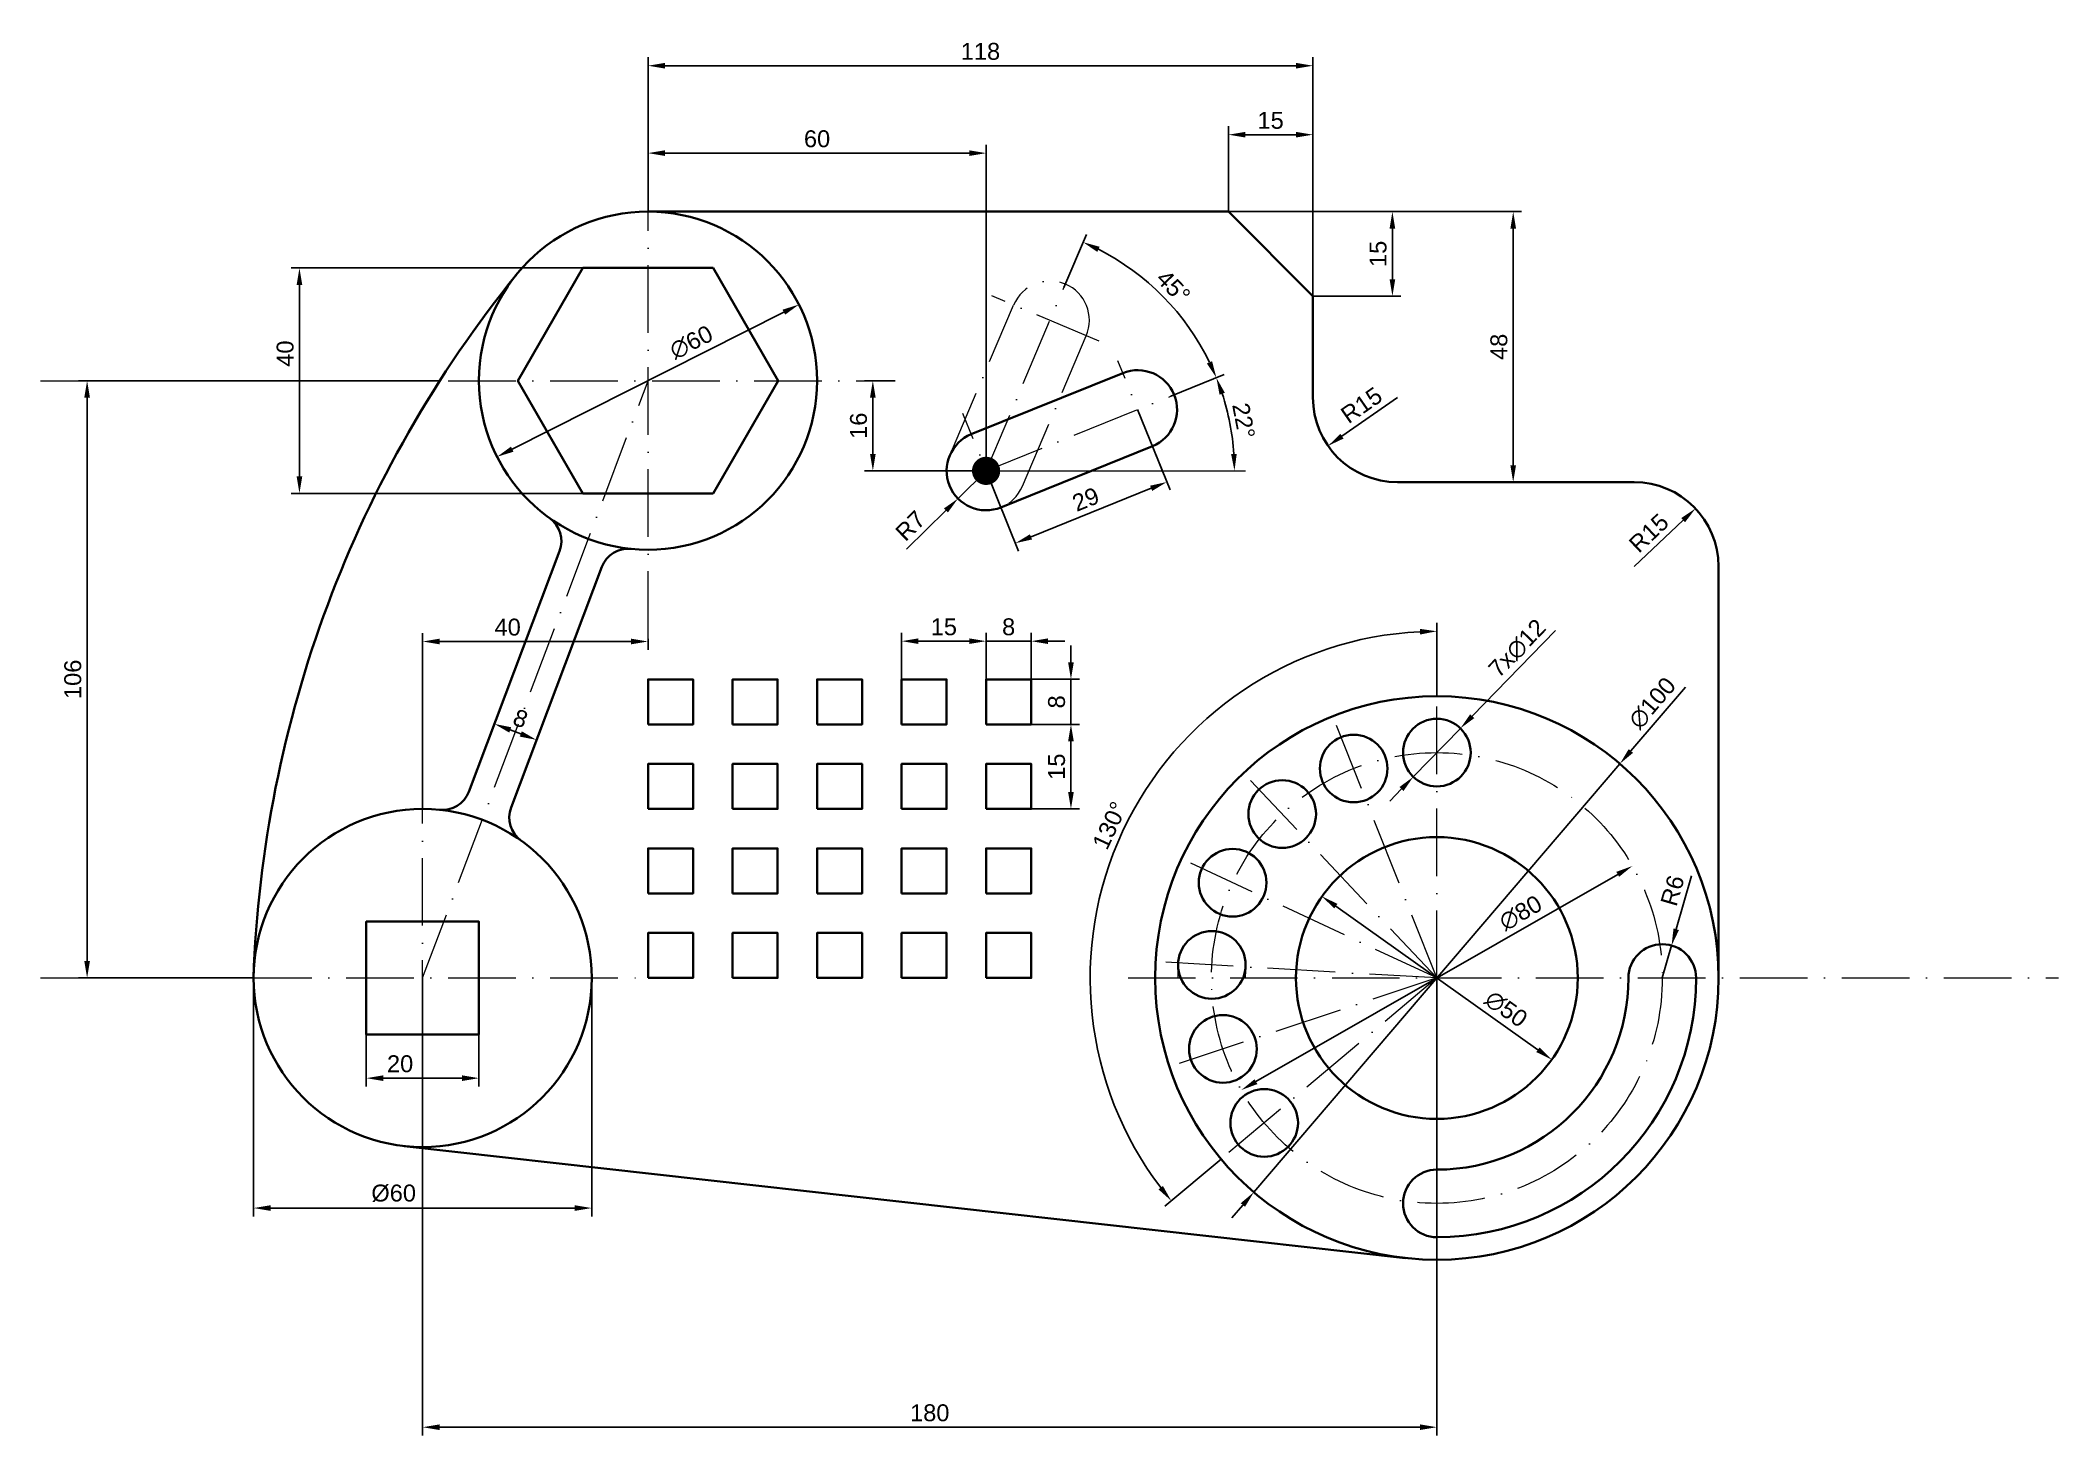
# Model space of a CAD drawing. Header units: millimetres. Extents: x 426 to 784, y 93 to 340.
import ezdxf

# ---------------------------------------------------------------- set-up
doc = ezdxf.new("R2010")
doc.units = ezdxf.units.MM
doc.linetypes.add('ACAD_ISO10W100', pattern=[18, 12, -3, 0, -3])
doc.layers.get('0').update_dxf_attribs({"lineweight": 35})
doc.layers.add('axe', color=7, linetype='ACAD_ISO10W100', lineweight=0)
doc.layers.add('cote', color=7, linetype='Continuous', lineweight=0)
doc.styles.get("Standard").update_dxf_attribs({"font": 'arial.ttf'})
doc.dimstyles.new('ISO-25', dxfattribs={"dimtxt": 3, "dimasz": 3, "dimexe": 1.5, "dimexo": 0, "dimgap": 1, "dimtad": 1, "dimzin": 12, "dimtxsty": 'Standard', "dimcen": 2, "dimazin": 3, "dimtfac": 1, "dimtmove": 0, "dimatfit": 1, "dimfxl": 1, "dimarcsym": 1})

# ---------------------------------------------------------------- blocks, each defined once
blk = doc.blocks.new('*U25')
blk.add_lwpolyline([(-4, -4), (4, -4), (4, 4), (-4, 4)], close=True)
blk = doc.blocks.new('*U26')
at = {"color": 0, "linetype": 'ByBlock', "lineweight": -2, "transparency": 16777216}
for p in [(0, 45), (15, 45), (30, 45), (45, 45), (60, 45), (0, 30), (15, 30), (30, 30), (45, 30), (60, 30), (0, 15), (15, 15), (30, 15), (45, 15), (60, 15), (0, 0), (15, 0), (30, 0), (45, 0), (60, 0)]:
    blk.add_blockref('*U25', p, dxfattribs=at)
blk = doc.blocks.new('*D27')
at = {"layer": 'cote', "color": 0, "lineweight": -2, "transparency": 16777216}
for p, q in [((577.5, 279.9), (572.01, 279.9)), ((573.51, 276.9), (573.51, 266.9)), ((593.61, 263.9), (572.01, 263.9))]:
    blk.add_line(p, q, dxfattribs=at)
at = {"layer": 'cote', "color": 0, "transparency": 16777216}
for points in [[(573.01, 276.9), (574.01, 276.9), (573.51, 279.9)], [(573.01, 266.9), (574.01, 266.9), (573.51, 263.9)]]:
    blk.add_solid(points, dxfattribs=at)
at = {"layer": 'Defpoints', "color": 0, "transparency": 16777216}
for p in [(577.5, 279.9), (573.51, 263.9), (593.61, 263.9)]:
    blk.add_point(p, dxfattribs=at)
at = {"layer": 'cote', "color": 0, "transparency": 16777216, "insert": (570.98, 271.9), "char_height": 3, "attachment_point": 5, "rotation": 90}
blk.add_mtext('16', dxfattribs=at)
blk = doc.blocks.new('*D28')
at = {"layer": 'cote', "color": 0, "lineweight": -2, "transparency": 16777216}
for p, q in [((533.61, 309.9), (533.61, 321.78)), ((590.61, 320.28), (536.61, 320.28)), ((593.61, 263.9), (593.61, 321.78))]:
    blk.add_line(p, q, dxfattribs=at)
at = {"layer": 'cote', "color": 0, "transparency": 16777216}
for points in [[(536.61, 320.78), (536.61, 319.78), (533.61, 320.28)], [(590.61, 320.78), (590.61, 319.78), (593.61, 320.28)]]:
    blk.add_solid(points, dxfattribs=at)
at = {"layer": 'Defpoints', "color": 0, "transparency": 16777216}
for p in [(533.61, 320.28), (533.61, 309.9), (593.61, 263.9)]:
    blk.add_point(p, dxfattribs=at)
at = {"layer": 'cote', "color": 0, "transparency": 16777216, "insert": (563.61, 322.81), "char_height": 3, "attachment_point": 5}
blk.add_mtext('60', dxfattribs=at)
blk = doc.blocks.new('*D29')
at = {"layer": 'cote', "color": 0, "lineweight": -2, "transparency": 16777216}
blk.add_line((626.39, 277.14), (635.87, 280.97), dxfattribs=at)
blk.add_arc((593.61, 263.9), 44.08, 3.9003, 18.0997, dxfattribs=at)
at = {"layer": 'cote', "color": 0, "transparency": 16777216}
for points in [[(635.04, 277.42), (635.98, 277.76), (634.48, 280.41)], [(638.09, 266.91), (637.09, 266.88), (637.69, 263.9)]]:
    blk.add_solid(points, dxfattribs=at)
at = {"layer": 'Defpoints', "color": 0, "transparency": 16777216}
for p in [(626.39, 277.14), (637.33, 269.52), (592.45, 263.43), (593.61, 263.9), (639.63, 263.9)]:
    blk.add_point(p, dxfattribs=at)
at = {"layer": 'cote', "color": 0, "transparency": 16777216, "insert": (639.34, 272.79), "char_height": 3, "attachment_point": 5, "rotation": 281}
blk.add_mtext('22°', dxfattribs=at)
blk = doc.blocks.new('*D30')
at = {"layer": 'cote', "color": 0, "lineweight": -2, "transparency": 16777216}
for p, q in [((607.42, 296.44), (611.42, 305.85)), ((626.39, 277.14), (635.87, 280.97))]:
    blk.add_line(p, q, dxfattribs=at)
blk.add_arc((593.61, 263.9), 44.08, 25.9003, 63.0997, dxfattribs=at)
at = {"layer": 'cote', "color": 0, "transparency": 16777216}
for points in [[(613.34, 302.75), (613.76, 303.66), (610.83, 304.47)], [(633.72, 283.35), (632.8, 282.95), (634.48, 280.41)]]:
    blk.add_solid(points, dxfattribs=at)
at = {"layer": 'Defpoints', "color": 0, "transparency": 16777216}
for p in [(607.42, 296.44), (628.81, 290.42), (626.39, 277.14), (593.61, 263.9)]:
    blk.add_point(p, dxfattribs=at)
at = {"layer": 'cote', "color": 0, "transparency": 16777216, "insert": (626.85, 296.56), "char_height": 3, "attachment_point": 5, "rotation": 314.5}
blk.add_mtext('45°', dxfattribs=at)
blk = doc.blocks.new('*D31')
at = {"layer": 'cote', "color": 0, "lineweight": -2, "transparency": 16777216}
for p, q in [((636.61, 309.9), (667.22, 309.9)), ((665.72, 306.9), (665.72, 297.9)), ((651.61, 294.9), (667.22, 294.9))]:
    blk.add_line(p, q, dxfattribs=at)
at = {"layer": 'cote', "color": 0, "transparency": 16777216}
for points in [[(665.22, 306.9), (666.22, 306.9), (665.72, 309.9)], [(665.22, 297.9), (666.22, 297.9), (665.72, 294.9)]]:
    blk.add_solid(points, dxfattribs=at)
at = {"layer": 'Defpoints', "color": 0, "transparency": 16777216}
for p in [(636.61, 309.9), (651.61, 294.9), (665.72, 294.9)]:
    blk.add_point(p, dxfattribs=at)
at = {"layer": 'cote', "color": 0, "transparency": 16777216, "insert": (663.19, 302.4), "char_height": 3, "attachment_point": 5, "rotation": 90}
blk.add_mtext('15', dxfattribs=at)
blk = doc.blocks.new('*D32')
at = {"layer": 'cote', "color": 0, "lineweight": -2, "transparency": 16777216}
for p, q in [((636.61, 309.9), (636.61, 325.05)), ((648.61, 323.55), (639.61, 323.55)), ((651.61, 294.9), (651.61, 325.05))]:
    blk.add_line(p, q, dxfattribs=at)
at = {"layer": 'cote', "color": 0, "transparency": 16777216}
for points in [[(639.61, 324.05), (639.61, 323.05), (636.61, 323.55)], [(648.61, 324.05), (648.61, 323.05), (651.61, 323.55)]]:
    blk.add_solid(points, dxfattribs=at)
at = {"layer": 'Defpoints', "color": 0, "transparency": 16777216}
for p in [(636.61, 323.55), (636.61, 309.9), (651.61, 294.9)]:
    blk.add_point(p, dxfattribs=at)
at = {"layer": 'cote', "color": 0, "transparency": 16777216, "insert": (644.11, 326.08), "char_height": 3, "attachment_point": 5}
blk.add_mtext('15', dxfattribs=at)
blk = doc.blocks.new('*D33')
at = {"layer": 'cote', "color": 0, "lineweight": -2, "transparency": 16777216}
for p, q in [((533.61, 309.9), (533.61, 337.29)), ((651.61, 309.9), (651.61, 337.29)), ((536.61, 335.79), (648.61, 335.79))]:
    blk.add_line(p, q, dxfattribs=at)
at = {"layer": 'cote', "color": 0, "transparency": 16777216}
for points in [[(536.61, 336.29), (536.61, 335.29), (533.61, 335.79)], [(648.61, 336.29), (648.61, 335.29), (651.61, 335.79)]]:
    blk.add_solid(points, dxfattribs=at)
at = {"layer": 'Defpoints', "color": 0, "transparency": 16777216}
for p in [(651.61, 335.79), (533.61, 309.9), (651.61, 309.9)]:
    blk.add_point(p, dxfattribs=at)
at = {"layer": 'cote', "color": 0, "transparency": 16777216, "insert": (592.61, 338.32), "char_height": 3, "attachment_point": 5}
blk.add_mtext('118', dxfattribs=at)
blk = doc.blocks.new('*D34')
at = {"layer": 'cote', "color": 0, "lineweight": -2, "transparency": 16777216}
for p, q in [((651.61, 309.9), (688.66, 309.9)), ((687.16, 306.9), (687.16, 264.9)), ((708.61, 261.9), (685.66, 261.9))]:
    blk.add_line(p, q, dxfattribs=at)
at = {"layer": 'cote', "color": 0, "transparency": 16777216}
for points in [[(686.66, 306.9), (687.66, 306.9), (687.16, 309.9)], [(686.66, 264.9), (687.66, 264.9), (687.16, 261.9)]]:
    blk.add_solid(points, dxfattribs=at)
at = {"layer": 'Defpoints', "color": 0, "transparency": 16777216}
for p in [(651.61, 309.9), (687.16, 261.9), (708.61, 261.9)]:
    blk.add_point(p, dxfattribs=at)
at = {"layer": 'cote', "color": 0, "transparency": 16777216, "insert": (684.63, 285.9), "char_height": 3, "attachment_point": 5, "rotation": 90}
blk.add_mtext('48', dxfattribs=at)
blk = doc.blocks.new('*D35')
at = {"layer": 'cote', "color": 0, "lineweight": -2, "transparency": 16777216}
blk.add_line((666.61, 276.9), (656.76, 270.04), dxfattribs=at)
at = {"layer": 'cote', "color": 0, "transparency": 16777216}
blk.add_solid([(656.48, 270.45), (657.05, 269.63), (654.3, 268.33)], dxfattribs=at)
at = {"layer": 'Defpoints', "color": 0, "transparency": 16777216}
for p in [(666.61, 276.9), (654.3, 268.33)]:
    blk.add_point(p, dxfattribs=at)
at = {"layer": 'cote', "color": 0, "transparency": 16777216, "insert": (660.24, 275.55), "char_height": 3, "attachment_point": 5, "rotation": 34.838}
blk.add_mtext('R15', dxfattribs=at)
blk = doc.blocks.new('*D36')
at = {"layer": 'cote', "color": 0, "lineweight": -2, "transparency": 16777216}
blk.add_line((708.61, 246.9), (717.33, 255.15), dxfattribs=at)
at = {"layer": 'cote', "color": 0, "transparency": 16777216}
blk.add_solid([(716.98, 255.51), (717.67, 254.78), (719.5, 257.21)], dxfattribs=at)
at = {"layer": 'Defpoints', "color": 0, "transparency": 16777216}
for p in [(719.5, 257.21), (708.61, 246.9)]:
    blk.add_point(p, dxfattribs=at)
at = {"layer": 'cote', "color": 0, "transparency": 16777216, "insert": (711.23, 252.86), "char_height": 3, "attachment_point": 5, "rotation": 43.4278}
blk.add_mtext('R15', dxfattribs=at)
blk = doc.blocks.new('*D37')
at = {"layer": 'cote', "color": 0, "lineweight": -2, "transparency": 16777216}
for p, q in [((716.09, 182.55), (718.81, 192)), ((713.61, 173.9), (715.27, 179.66))]:
    blk.add_line(p, q, dxfattribs=at)
at = {"layer": 'cote', "color": 0, "transparency": 16777216}
blk.add_solid([(715.61, 182.69), (716.58, 182.41), (715.27, 179.66)], dxfattribs=at)
at = {"layer": 'Defpoints', "color": 0, "transparency": 16777216}
for p in [(715.27, 179.66), (713.61, 173.9)]:
    blk.add_point(p, dxfattribs=at)
at = {"layer": 'cote', "color": 0, "transparency": 16777216, "insert": (715.43, 189.41), "char_height": 3, "attachment_point": 5, "rotation": 73.9767}
blk.add_mtext('R6', dxfattribs=at)
blk = doc.blocks.new('*D38')
at = {"layer": 'cote', "color": 0, "lineweight": -2, "transparency": 16777216}
blk.add_line((655.68, 186.64), (691.55, 161.16), dxfattribs=at)
at = {"layer": 'cote', "color": 0, "transparency": 16777216}
for points in [[(655.97, 187.05), (655.39, 186.23), (653.23, 188.38)], [(691.83, 161.56), (691.26, 160.75), (693.99, 159.42)]]:
    blk.add_solid(points, dxfattribs=at)
at = {"layer": 'Defpoints', "color": 0, "transparency": 16777216}
for p in [(653.23, 188.38), (693.99, 159.42)]:
    blk.add_point(p, dxfattribs=at)
at = {"layer": 'cote', "color": 0, "transparency": 16777216, "insert": (685.9, 168.38), "char_height": 3, "attachment_point": 5, "rotation": 324.6082}
blk.add_mtext('∅50', dxfattribs=at)
blk = doc.blocks.new('*D39')
at = {"layer": 'cote', "color": 0, "lineweight": -2, "transparency": 16777216}
blk.add_line((641.51, 155.5), (705.71, 192.29), dxfattribs=at)
at = {"layer": 'cote', "color": 0, "transparency": 16777216}
for points in [[(705.46, 192.73), (705.96, 191.86), (708.32, 193.78)], [(641.26, 155.93), (641.76, 155.07), (638.9, 154.01)]]:
    blk.add_solid(points, dxfattribs=at)
at = {"layer": 'Defpoints', "color": 0, "transparency": 16777216}
for p in [(708.32, 193.78), (638.9, 154.01)]:
    blk.add_point(p, dxfattribs=at)
at = {"layer": 'cote', "color": 0, "transparency": 16777216, "insert": (688.48, 185.43), "char_height": 3, "attachment_point": 5, "rotation": 29.8142}
blk.add_mtext('∅80', dxfattribs=at)
blk = doc.blocks.new('*D40')
at = {"layer": 'cote', "color": 0, "lineweight": -2, "transparency": 16777216}
for p, q in [((708.04, 214.19), (717.71, 225.5)), ((641.13, 135.89), (706.09, 211.91)), ((639.18, 133.61), (637.23, 131.33))]:
    blk.add_line(p, q, dxfattribs=at)
at = {"layer": 'cote', "color": 0, "transparency": 16777216}
for points in [[(707.66, 214.51), (708.42, 213.86), (706.09, 211.91)], [(638.8, 133.93), (639.56, 133.28), (641.13, 135.89)]]:
    blk.add_solid(points, dxfattribs=at)
at = {"layer": 'Defpoints', "color": 0, "transparency": 16777216}
for p in [(706.09, 211.91), (641.13, 135.89)]:
    blk.add_point(p, dxfattribs=at)
at = {"layer": 'cote', "color": 0, "transparency": 16777216, "insert": (711.86, 222.68), "char_height": 3, "attachment_point": 5, "rotation": 49.4829}
blk.add_mtext('∅100', dxfattribs=at)
blk = doc.blocks.new('*D41')
at = {"layer": 'cote', "color": 0, "lineweight": -2, "transparency": 16777216}
for p, q in [((679.88, 220.36), (694.64, 235.57)), ((669.43, 209.59), (677.79, 218.2)), ((667.34, 207.44), (665.25, 205.28))]:
    blk.add_line(p, q, dxfattribs=at)
at = {"layer": 'cote', "color": 0, "transparency": 16777216}
for points in [[(679.52, 220.7), (680.24, 220.01), (677.79, 218.2)], [(666.98, 207.79), (667.7, 207.09), (669.43, 209.59)]]:
    blk.add_solid(points, dxfattribs=at)
at = {"layer": 'Defpoints', "color": 0, "transparency": 16777216}
for p in [(677.79, 218.2), (669.43, 209.59)]:
    blk.add_point(p, dxfattribs=at)
at = {"layer": 'cote', "color": 0, "transparency": 16777216, "insert": (687.91, 232.39), "char_height": 3, "attachment_point": 5, "rotation": 45.8673}
blk.add_mtext('7x∅12', dxfattribs=at)
blk = doc.blocks.new('*D42')
at = {"layer": 'cote', "color": 0, "lineweight": -2, "transparency": 16777216}
for p, q in [((673.61, 223.9), (673.61, 236.93)), ((635.31, 141.76), (625.33, 133.38))]:
    blk.add_line(p, q, dxfattribs=at)
blk.add_arc((673.61, 173.9), 61.53, 92.7938, 217.2062, dxfattribs=at)
at = {"layer": 'cote', "color": 0, "transparency": 16777216}
for points in [[(670.6, 235.85), (670.62, 234.85), (673.61, 235.43)], [(624.99, 137), (624.21, 136.38), (626.48, 134.35)]]:
    blk.add_solid(points, dxfattribs=at)
at = {"layer": 'Defpoints', "color": 0, "transparency": 16777216}
for p in [(673.61, 223.9), (631.39, 218.65), (673.61, 173.9), (673.61, 173.9), (635.31, 141.76)]:
    blk.add_point(p, dxfattribs=at)
at = {"layer": 'cote', "color": 0, "transparency": 16777216, "insert": (615.55, 200.97), "char_height": 3, "attachment_point": 5, "rotation": 65}
blk.add_mtext('130°', dxfattribs=at)
blk = doc.blocks.new('*D43')
at = {"layer": 'cote', "color": 0, "lineweight": -2, "transparency": 16777216}
for p, q in [((578.61, 226.9), (578.61, 235.17)), ((581.61, 233.67), (590.61, 233.67)), ((593.61, 226.9), (593.61, 235.17))]:
    blk.add_line(p, q, dxfattribs=at)
at = {"layer": 'cote', "color": 0, "transparency": 16777216}
for points in [[(581.61, 234.17), (581.61, 233.17), (578.61, 233.67)], [(590.61, 234.17), (590.61, 233.17), (593.61, 233.67)]]:
    blk.add_solid(points, dxfattribs=at)
at = {"layer": 'Defpoints', "color": 0, "transparency": 16777216}
for p in [(593.61, 233.67), (578.61, 226.9), (593.61, 226.9)]:
    blk.add_point(p, dxfattribs=at)
at = {"layer": 'cote', "color": 0, "transparency": 16777216, "insert": (586.11, 236.2), "char_height": 3, "attachment_point": 5}
blk.add_mtext('15', dxfattribs=at)
blk = doc.blocks.new('*D44')
at = {"layer": 'cote', "color": 0, "lineweight": -2, "transparency": 16777216}
for p, q in [((590.61, 233.67), (587.61, 233.67)), ((593.61, 233.67), (593.61, 235.17)), ((593.61, 233.67), (601.61, 233.67)), ((601.61, 226.9), (601.61, 235.17)), ((604.61, 233.67), (607.61, 233.67))]:
    blk.add_line(p, q, dxfattribs=at)
at = {"layer": 'cote', "color": 0, "transparency": 16777216}
for points in [[(590.61, 234.17), (590.61, 233.17), (593.61, 233.67)], [(604.61, 234.17), (604.61, 233.17), (601.61, 233.67)]]:
    blk.add_solid(points, dxfattribs=at)
at = {"layer": 'Defpoints', "color": 0, "transparency": 16777216}
for p in [(593.61, 233.67), (601.61, 233.67), (601.61, 226.9)]:
    blk.add_point(p, dxfattribs=at)
at = {"layer": 'cote', "color": 0, "transparency": 16777216, "insert": (597.61, 236.2), "char_height": 3, "attachment_point": 5}
blk.add_mtext('8', dxfattribs=at)
blk = doc.blocks.new('*D45')
at = {"layer": 'cote', "color": 0, "lineweight": -2, "transparency": 16777216}
for p, q in [((601.61, 218.9), (610.17, 218.9)), ((608.67, 206.9), (608.67, 215.9)), ((601.61, 203.9), (610.17, 203.9))]:
    blk.add_line(p, q, dxfattribs=at)
at = {"layer": 'cote', "color": 0, "transparency": 16777216}
for points in [[(608.17, 215.9), (609.17, 215.9), (608.67, 218.9)], [(608.17, 206.9), (609.17, 206.9), (608.67, 203.9)]]:
    blk.add_solid(points, dxfattribs=at)
at = {"layer": 'Defpoints', "color": 0, "transparency": 16777216}
for p in [(601.61, 218.9), (608.67, 218.9), (601.61, 203.9)]:
    blk.add_point(p, dxfattribs=at)
at = {"layer": 'cote', "color": 0, "transparency": 16777216, "insert": (606.13, 211.4), "char_height": 3, "attachment_point": 5, "rotation": 90}
blk.add_mtext('15', dxfattribs=at)
blk = doc.blocks.new('*D46')
at = {"layer": 'cote', "color": 0, "lineweight": -2, "transparency": 16777216}
for p, q in [((608.67, 229.9), (608.67, 232.9)), ((601.61, 226.9), (610.17, 226.9)), ((608.67, 218.9), (608.67, 226.9)), ((608.67, 218.9), (610.17, 218.9)), ((608.67, 215.9), (608.67, 212.9))]:
    blk.add_line(p, q, dxfattribs=at)
at = {"layer": 'cote', "color": 0, "transparency": 16777216}
for points in [[(608.17, 229.9), (609.17, 229.9), (608.67, 226.9)], [(608.17, 215.9), (609.17, 215.9), (608.67, 218.9)]]:
    blk.add_solid(points, dxfattribs=at)
at = {"layer": 'Defpoints', "color": 0, "transparency": 16777216}
for p in [(601.61, 226.9), (608.67, 226.9), (608.67, 218.9)]:
    blk.add_point(p, dxfattribs=at)
at = {"layer": 'cote', "color": 0, "transparency": 16777216, "insert": (606.13, 222.9), "char_height": 3, "attachment_point": 5, "rotation": 90}
blk.add_mtext('8', dxfattribs=at)
blk = doc.blocks.new('*D47')
at = {"layer": 'cote', "color": 0, "lineweight": -2, "transparency": 16777216}
for p, q in [((493.61, 173.9), (493.61, 92.68)), ((673.61, 173.9), (673.61, 92.68)), ((496.61, 94.18), (670.61, 94.18))]:
    blk.add_line(p, q, dxfattribs=at)
at = {"layer": 'cote', "color": 0, "transparency": 16777216}
for points in [[(496.61, 94.68), (496.61, 93.68), (493.61, 94.18)], [(670.61, 94.68), (670.61, 93.68), (673.61, 94.18)]]:
    blk.add_solid(points, dxfattribs=at)
at = {"layer": 'Defpoints', "color": 0, "transparency": 16777216}
for p in [(493.61, 173.9), (673.61, 173.9), (673.61, 94.18)]:
    blk.add_point(p, dxfattribs=at)
at = {"layer": 'cote', "color": 0, "transparency": 16777216, "insert": (583.61, 96.72), "char_height": 3, "attachment_point": 5}
blk.add_mtext('180', dxfattribs=at)
blk = doc.blocks.new('*D48')
at = {"layer": 'cote', "color": 0, "lineweight": -2, "transparency": 16777216}
for p, q in [((463.61, 173.9), (463.61, 131.57)), ((523.61, 173.9), (523.61, 131.57)), ((466.61, 133.07), (520.61, 133.07))]:
    blk.add_line(p, q, dxfattribs=at)
at = {"layer": 'cote', "color": 0, "transparency": 16777216}
for points in [[(466.61, 133.57), (466.61, 132.57), (463.61, 133.07)], [(520.61, 133.57), (520.61, 132.57), (523.61, 133.07)]]:
    blk.add_solid(points, dxfattribs=at)
at = {"layer": 'Defpoints', "color": 0, "transparency": 16777216}
for p in [(463.61, 173.9), (523.61, 173.9), (523.61, 133.07)]:
    blk.add_point(p, dxfattribs=at)
at = {"layer": 'cote', "color": 0, "transparency": 16777216, "insert": (488.47, 135.68), "char_height": 3, "attachment_point": 5}
blk.add_mtext('%%C60', dxfattribs=at)
blk = doc.blocks.new('*D49')
at = {"layer": 'cote', "color": 0, "lineweight": -2, "transparency": 16777216}
for p, q in [((483.61, 163.9), (483.61, 154.62)), ((503.61, 163.9), (503.61, 154.62)), ((486.61, 156.12), (500.61, 156.12))]:
    blk.add_line(p, q, dxfattribs=at)
at = {"layer": 'cote', "color": 0, "transparency": 16777216}
for points in [[(486.61, 156.62), (486.61, 155.62), (483.61, 156.12)], [(500.61, 156.62), (500.61, 155.62), (503.61, 156.12)]]:
    blk.add_solid(points, dxfattribs=at)
at = {"layer": 'Defpoints', "color": 0, "transparency": 16777216}
for p in [(483.61, 163.9), (503.61, 163.9), (503.61, 156.12)]:
    blk.add_point(p, dxfattribs=at)
at = {"layer": 'cote', "color": 0, "transparency": 16777216, "insert": (489.61, 158.66), "char_height": 3, "attachment_point": 5}
blk.add_mtext('20', dxfattribs=at)
blk = doc.blocks.new('*D50')
at = {"layer": 'cote', "color": 0, "lineweight": -2, "transparency": 16777216}
for p, q in [((501.81, 206.95), (506.88, 220.38)), ((509.15, 217.92), (511.02, 217.21)), ((509.29, 204.13), (514.36, 217.56))]:
    blk.add_line(p, q, dxfattribs=at)
at = {"layer": 'cote', "color": 0, "transparency": 16777216}
for points in [[(509.33, 218.39), (508.98, 217.45), (506.35, 218.98)], [(511.2, 217.68), (510.85, 216.74), (513.83, 216.15)]]:
    blk.add_solid(points, dxfattribs=at)
at = {"layer": 'Defpoints', "color": 0, "transparency": 16777216}
for p in [(513.83, 216.15), (501.81, 206.95), (509.29, 204.13)]:
    blk.add_point(p, dxfattribs=at)
at = {"layer": 'cote', "color": 0, "transparency": 16777216, "insert": (510.98, 219.93), "char_height": 3, "attachment_point": 5, "rotation": 339.3256}
blk.add_mtext('8', dxfattribs=at)
blk = doc.blocks.new('*D51')
at = {"layer": 'cote', "color": 0, "lineweight": -2, "transparency": 16777216}
for p, q in [((493.61, 203.9), (493.61, 235.11)), ((496.61, 233.61), (530.61, 233.61)), ((533.61, 234.11), (533.61, 232.11))]:
    blk.add_line(p, q, dxfattribs=at)
at = {"layer": 'cote', "color": 0, "transparency": 16777216}
for points in [[(496.61, 234.11), (496.61, 233.11), (493.61, 233.61)], [(530.61, 234.11), (530.61, 233.11), (533.61, 233.61)]]:
    blk.add_solid(points, dxfattribs=at)
at = {"layer": 'Defpoints', "color": 0, "transparency": 16777216}
for p in [(533.61, 234.11), (533.61, 233.61), (493.61, 203.9)]:
    blk.add_point(p, dxfattribs=at)
at = {"layer": 'cote', "color": 0, "transparency": 16777216, "insert": (508.7, 236.15), "char_height": 3, "attachment_point": 5}
blk.add_mtext('40', dxfattribs=at)
blk = doc.blocks.new('*D53')
at = {"layer": 'cote', "color": 0, "lineweight": -2, "transparency": 16777216}
blk.add_line((509.5, 267.74), (557.72, 292.05), dxfattribs=at)
at = {"layer": 'cote', "color": 0, "transparency": 16777216}
for points in [[(557.49, 292.5), (557.94, 291.61), (560.4, 293.41)], [(509.28, 268.19), (509.73, 267.29), (506.82, 266.39)]]:
    blk.add_solid(points, dxfattribs=at)
at = {"layer": 'Defpoints', "color": 0, "transparency": 16777216}
for p in [(560.4, 293.41), (506.82, 266.39)]:
    blk.add_point(p, dxfattribs=at)
at = {"layer": 'cote', "color": 0, "transparency": 16777216, "insert": (541.29, 286.7), "char_height": 3, "attachment_point": 5, "rotation": 26.7614}
blk.add_mtext('∅60', dxfattribs=at)
blk = doc.blocks.new('*D54')
at = {"layer": 'cote', "color": 0, "lineweight": -2, "transparency": 16777216}
for p, q in [((522.06, 299.9), (470.25, 299.9)), ((471.75, 296.9), (471.75, 262.9)), ((522.06, 259.9), (470.25, 259.9))]:
    blk.add_line(p, q, dxfattribs=at)
at = {"layer": 'cote', "color": 0, "transparency": 16777216}
for points in [[(471.25, 296.9), (472.25, 296.9), (471.75, 299.9)], [(471.25, 262.9), (472.25, 262.9), (471.75, 259.9)]]:
    blk.add_solid(points, dxfattribs=at)
at = {"layer": 'Defpoints', "color": 0, "transparency": 16777216}
for p in [(522.06, 299.9), (471.75, 259.9), (522.06, 259.9)]:
    blk.add_point(p, dxfattribs=at)
at = {"layer": 'cote', "color": 0, "transparency": 16777216, "insert": (469.22, 284.7), "char_height": 3, "attachment_point": 5, "rotation": 90}
blk.add_mtext('40', dxfattribs=at)
blk = doc.blocks.new('*D55')
at = {"layer": 'cote', "color": 0, "lineweight": -2, "transparency": 16777216}
for p, q in [((496.66, 279.9), (432.56, 279.9)), ((434.06, 176.9), (434.06, 276.9)), ((463.61, 173.9), (432.56, 173.9))]:
    blk.add_line(p, q, dxfattribs=at)
at = {"layer": 'cote', "color": 0, "transparency": 16777216}
for points in [[(433.56, 276.9), (434.56, 276.9), (434.06, 279.9)], [(433.56, 176.9), (434.56, 176.9), (434.06, 173.9)]]:
    blk.add_solid(points, dxfattribs=at)
at = {"layer": 'Defpoints', "color": 0, "transparency": 16777216}
for p in [(434.06, 279.9), (496.66, 279.9), (463.61, 173.9)]:
    blk.add_point(p, dxfattribs=at)
at = {"layer": 'cote', "color": 0, "transparency": 16777216, "insert": (431.53, 226.9), "char_height": 3, "attachment_point": 5, "rotation": 90}
blk.add_mtext('106', dxfattribs=at)
blk = doc.blocks.new('*D56')
at = {"layer": 'cote', "color": 0, "lineweight": -2, "transparency": 16777216}
for p, q in [((620.5, 274.76), (626.25, 260.53)), ((593.61, 263.9), (599.36, 249.67)), ((601.58, 252.18), (622.91, 260.8))]:
    blk.add_line(p, q, dxfattribs=at)
at = {"layer": 'cote', "color": 0, "transparency": 16777216}
for points in [[(622.72, 261.26), (623.09, 260.33), (625.69, 261.92)], [(601.39, 252.64), (601.77, 251.72), (598.8, 251.06)]]:
    blk.add_solid(points, dxfattribs=at)
at = {"layer": 'Defpoints', "color": 0, "transparency": 16777216}
for p in [(620.5, 274.76), (593.61, 263.9), (625.69, 261.92)]:
    blk.add_point(p, dxfattribs=at)
at = {"layer": 'cote', "color": 0, "transparency": 16777216, "insert": (611.29, 258.84), "char_height": 3, "attachment_point": 5, "rotation": 22}
blk.add_mtext('29', dxfattribs=at)
blk = doc.blocks.new('*D57')
at = {"layer": 'cote', "color": 0, "lineweight": -2, "transparency": 16777216}
for p, q in [((593.61, 263.9), (588.63, 258.98)), ((586.49, 256.88), (579.49, 249.97))]:
    blk.add_line(p, q, dxfattribs=at)
at = {"layer": 'cote', "color": 0, "transparency": 16777216}
blk.add_solid([(586.14, 257.23), (586.84, 256.52), (588.63, 258.98)], dxfattribs=at)
at = {"layer": 'Defpoints', "color": 0, "transparency": 16777216}
for p in [(593.61, 263.9), (588.63, 258.98)]:
    blk.add_point(p, dxfattribs=at)
at = {"layer": 'cote', "color": 0, "transparency": 16777216, "insert": (580.17, 254.15), "char_height": 3, "attachment_point": 5, "rotation": 44.6024}
blk.add_mtext('R7', dxfattribs=at)

msp = doc.modelspace()

# ---------------------------------------------------------------- linework, layer by layer
for p, q in [((533.611, 309.897), (636.611, 309.897)), ((636.611, 309.897), (651.611, 294.897)), ((651.611, 294.897), (651.611, 276.897)), ((590.988, 270.387), (617.877, 281.251)), ((596.233, 257.407), (623.121, 268.27)), ((666.611, 261.897), (708.611, 261.897)), ((501.81, 206.954), (517.927, 249.664)), ((509.295, 204.13), (525.412, 246.84)), ((723.611, 246.897), (723.611, 231.897)), ((723.611, 231.897), (723.611, 173.897)), ((668.055, 124.207), (490.327, 144.077))]:
    msp.add_line(p, q)
for points in [[(522.064, 299.897), (510.517, 279.897), (522.064, 259.897), (545.158, 259.897), (556.705, 279.897), (545.158, 299.897)], [(483.611, 163.897), (503.611, 163.897), (503.611, 183.897), (483.611, 183.897)]]:
    msp.add_lwpolyline(points, close=True)
for centre, radius in [((533.611, 279.897), 30), ((673.611, 173.897), 50), ((673.611, 213.897), 6), ((658.842, 211.071), 6), ((646.161, 202.992), 6), ((493.611, 173.897), 30), ((673.611, 173.897), 25), ((637.358, 190.802), 6), ((633.678, 176.223), 6), ((635.641, 161.315), 6), ((642.969, 148.186), 6)]:
    msp.add_circle(centre, radius)
for centre, radius, start, end in [((673.462, 166.576), 210, 140.98219, 178.00211), ((620.499, 274.761), 7, 292, 112), ((666.611, 276.897), 15, 180, 270), ((593.611, 263.897), 7, 112, 292), ((708.611, 246.897), 15, 0, 90), ((513.249, 251.43), 5, 339.32558, 54.42498), ((530.09, 245.075), 5, 84.22617, 159.32558), ((497.132, 208.72), 5, 264.22617, 339.32558), ((513.973, 202.365), 5, 159.32558, 234.42498), ((713.611, 173.897), 6, 0, 180), ((673.611, 173.897), 34, 270, 0), ((673.611, 173.897), 46, 270, 0), ((673.611, 133.897), 6, 90, 270)]:
    msp.add_arc(centre, radius, start, end)
at = {"layer": 'axe'}
for p, q in [((533.611, 234.106), (533.611, 315.589)), ((593.122, 262.747), (607.423, 296.436)), ((613.667, 286.888), (594.652, 294.96)), ((587.167, 266.632), (598.498, 293.327)), ((600.054, 261.162), (611.385, 287.857)), ((625.043, 263.514), (616.992, 283.441)), ((425.766, 279.897), (577.5, 279.897)), ((493.611, 173.897), (533.611, 279.897)), ((592.452, 263.429), (626.386, 277.139)), ((598.093, 252.802), (589.509, 274.05)), ((594.761, 263.409), (592.46, 264.386)), ((673.611, 173.897), (673.611, 223.897)), ((673.611, 173.897), (655.15, 220.365)), ((673.611, 173.897), (639.299, 210.266)), ((493.611, 92.685), (493.611, 203.897)), ((673.611, 173.897), (628.295, 195.028)), ((673.611, 173.897), (623.695, 176.804)), ((425.766, 173.897), (533.611, 173.897)), ((618.803, 173.897), (783.96, 173.897)), ((673.611, 173.897), (626.149, 158.17)), ((673.611, 173.897), (635.308, 141.758))]:
    msp.add_line(p, q, dxfattribs=at)
at = {"layer": 'axe', "const_width": 2.5}
for points in [[(592.452, 263.429, 1), (594.77, 264.365, 1)], [(593.122, 262.747, 1), (594.099, 265.048, 1)]]:
    msp.add_lwpolyline(points, format="xyb", close=True, dxfattribs=at)
at = {"layer": 'axe'}
msp.add_circle((673.611, 173.897), 40, dxfattribs=at)
for centre, radius, start, end in [((604.942, 290.592), 7, 337, 157), ((593.611, 263.897), 7, 157, 337), ((673.611, 173.897), 46, 176.66667, 180), ((673.611, 173.897), 34, 176.66667, 180), ((673.611, 173.897), 34, 176.66667, 180), ((673.611, 173.897), 34, 270, 0)]:
    msp.add_arc(centre, radius, start, end, dxfattribs=at)
at = {"layer": 'cote'}
msp.add_line((593.611, 263.897), (639.627, 263.897), dxfattribs=at)

# ---------------------------------------------------------------- block references
msp.add_blockref('*U26', (537.611, 177.897))

# ---------------------------------------------------------------- dimensions: what is measured, and where the dimension line sits
for base, p1, p2, picture, middle in [((651.611, 335.79), (533.611, 309.897), (651.611, 309.897), '*D33', (592.611, 338.322)), ((636.611, 323.549), (651.611, 294.897), (636.611, 309.897), '*D32', (644.111, 326.081)), ((533.611, 320.277), (593.611, 263.897), (533.611, 309.897), '*D28', (563.611, 322.809)), ((593.611, 233.666), (578.611, 226.897), (593.611, 226.897), '*D43', (586.111, 236.198)), ((601.611, 233.666), (593.611, 233.666), (601.611, 226.897), '*D44', (597.611, 236.198)), ((673.611, 94.185), (493.611, 173.897), (673.611, 173.897), '*D47', (583.611, 96.717))]:
    dim = msp.add_linear_dim(base=base, p1=p1, p2=p2, dimstyle='ISO-25', dxfattribs=at)
    dim.commit()
    dim.dimension.update_dxf_attribs({"geometry": picture, "text_midpoint": middle})
for base, p1, p2, picture, middle in [((665.717, 294.897), (636.611, 309.897), (651.611, 294.897), '*D31', (663.186, 302.397)), ((687.157, 261.897), (651.611, 309.897), (708.611, 261.897), '*D34', (684.626, 285.897)), ((434.063, 279.897), (463.611, 173.897), (496.661, 279.897), '*D55', (431.531, 226.897)), ((573.507, 263.897), (577.5, 279.897), (593.611, 263.897), '*D27', (570.976, 271.897)), ((608.667, 226.897), (608.667, 218.897), (601.611, 226.897), '*D46', (606.135, 222.897)), ((608.667, 218.897), (601.611, 203.897), (601.611, 218.897), '*D45', (606.135, 211.397))]:
    dim = msp.add_linear_dim(base=base, p1=p1, p2=p2, angle=90, dimstyle='ISO-25', dxfattribs=at)
    dim.commit()
    dim.dimension.update_dxf_attribs({"geometry": picture, "text_midpoint": middle})
dim = msp.add_angular_dim_3p(base=(628.813, 290.424), center=(593.611, 263.897), p1=(626.386, 277.139), p2=(607.423, 296.436), dimstyle='ISO-25', override={"dimtmove": 1}, dxfattribs=at)
dim.commit()
dim.dimension.update_dxf_attribs({"geometry": '*D30', "text_midpoint": (626.851, 296.562)})
for base, p1, p2, angle, picture, middle, dimtype in [((471.751, 259.897), (522.064, 299.897), (522.064, 259.897), 90, '*D54', (471.751, 284.699), 160), ((513.832, 216.153), (501.81, 206.954), (509.295, 204.13), 339.32558, '*D50', (510.089, 217.566), 161)]:
    dim = msp.add_linear_dim(base=base, p1=p1, p2=p2, angle=angle, dimstyle='ISO-25', dxfattribs=at)
    dim.commit()
    dim.dimension.update_dxf_attribs({"geometry": picture, "text_midpoint": middle, "dimtype": dimtype})
for p1, p2, picture, middle in [((506.824, 266.389), (560.397, 293.405), '*D53', (542.472, 284.366)), ((641.127, 135.887), (706.094, 211.908), '*D40', (713.852, 220.985)), ((638.905, 154.01), (708.316, 193.785), '*D39', (689.782, 183.164)), ((653.23, 188.376), (693.991, 159.418), '*D38', (684.385, 166.243))]:
    dim = msp.add_diameter_dim_2p(p1=p1, p2=p2, dimstyle='ISO-25', dxfattribs=at)
    dim.commit()
    dim.dimension.update_dxf_attribs({"geometry": picture, "text_midpoint": middle, "dimtype": 163})
for base, line1, line2, picture, middle in [((637.328, 269.523), ((593.611, 263.897), (639.627, 263.897)), ((592.452, 263.429), (626.386, 277.139)), '*D29', (639.339, 272.786)), ((631.386, 218.653), ((673.611, 173.897), (635.308, 141.758)), ((673.611, 173.897), (673.611, 223.897)), '*D42', (615.549, 200.972))]:
    dim = msp.add_angular_dim_2l(base=base, line1=line1, line2=line2, dimstyle='ISO-25', dxfattribs=at)
    dim.commit()
    dim.dimension.update_dxf_attribs({"geometry": picture, "text_midpoint": middle})
for center, mpoint, picture, middle in [((666.611, 276.897), (654.299, 268.328), '*D35', (660.24, 275.548)), ((708.611, 246.897), (719.504, 257.209), '*D36', (711.228, 252.86)), ((713.611, 173.897), (715.267, 179.664), '*D37', (715.433, 189.415))]:
    dim = msp.add_radius_dim(center=center, mpoint=mpoint, dimstyle='ISO-25', dxfattribs=at)
    dim.commit()
    dim.dimension.update_dxf_attribs({"geometry": picture, "text_midpoint": middle})
dim = msp.add_aligned_dim(p1=(593.611, 263.897), p2=(620.499, 274.761), distance=-13.848, dimstyle='ISO-25', dxfattribs=at)
dim.commit()
dim.dimension.update_dxf_attribs({"geometry": '*D56', "text_midpoint": (611.294, 258.836)})
dim = msp.add_radius_dim(center=(593.611, 263.897), mpoint=(588.627, 258.982), dimstyle='ISO-25', dxfattribs=at)
dim.commit()
dim.dimension.update_dxf_attribs({"geometry": '*D57', "text_midpoint": (581.921, 252.368), "dimtype": 164})
for base, p1, p2, picture, middle in [((533.611, 233.614), (493.611, 203.897), (533.611, 234.106), '*D51', (508.7, 233.614)), ((503.611, 156.124), (483.611, 163.897), (503.611, 163.897), '*D49', (489.611, 156.124))]:
    dim = msp.add_linear_dim(base=base, p1=p1, p2=p2, dimstyle='ISO-25', dxfattribs=at)
    dim.commit()
    dim.dimension.update_dxf_attribs({"geometry": picture, "text_midpoint": middle, "dimtype": 160})
dim = msp.add_diameter_dim_2p(p1=(669.433, 209.591), p2=(677.789, 218.204), text='7x<>', dimstyle='ISO-25', dxfattribs=at)
dim.commit()
dim.dimension.update_dxf_attribs({"geometry": '*D41', "text_midpoint": (689.786, 230.57), "dimtype": 163})
dim = msp.add_linear_dim(base=(523.611, 133.067), p1=(463.611, 173.897), p2=(523.611, 173.897), text='%%C<>', dimstyle='ISO-25', dxfattribs=at)
dim.commit()
dim.dimension.update_dxf_attribs({"geometry": '*D48', "text_midpoint": (488.465, 133.067), "dimtype": 160})

doc.saveas('drawing.dxf')
